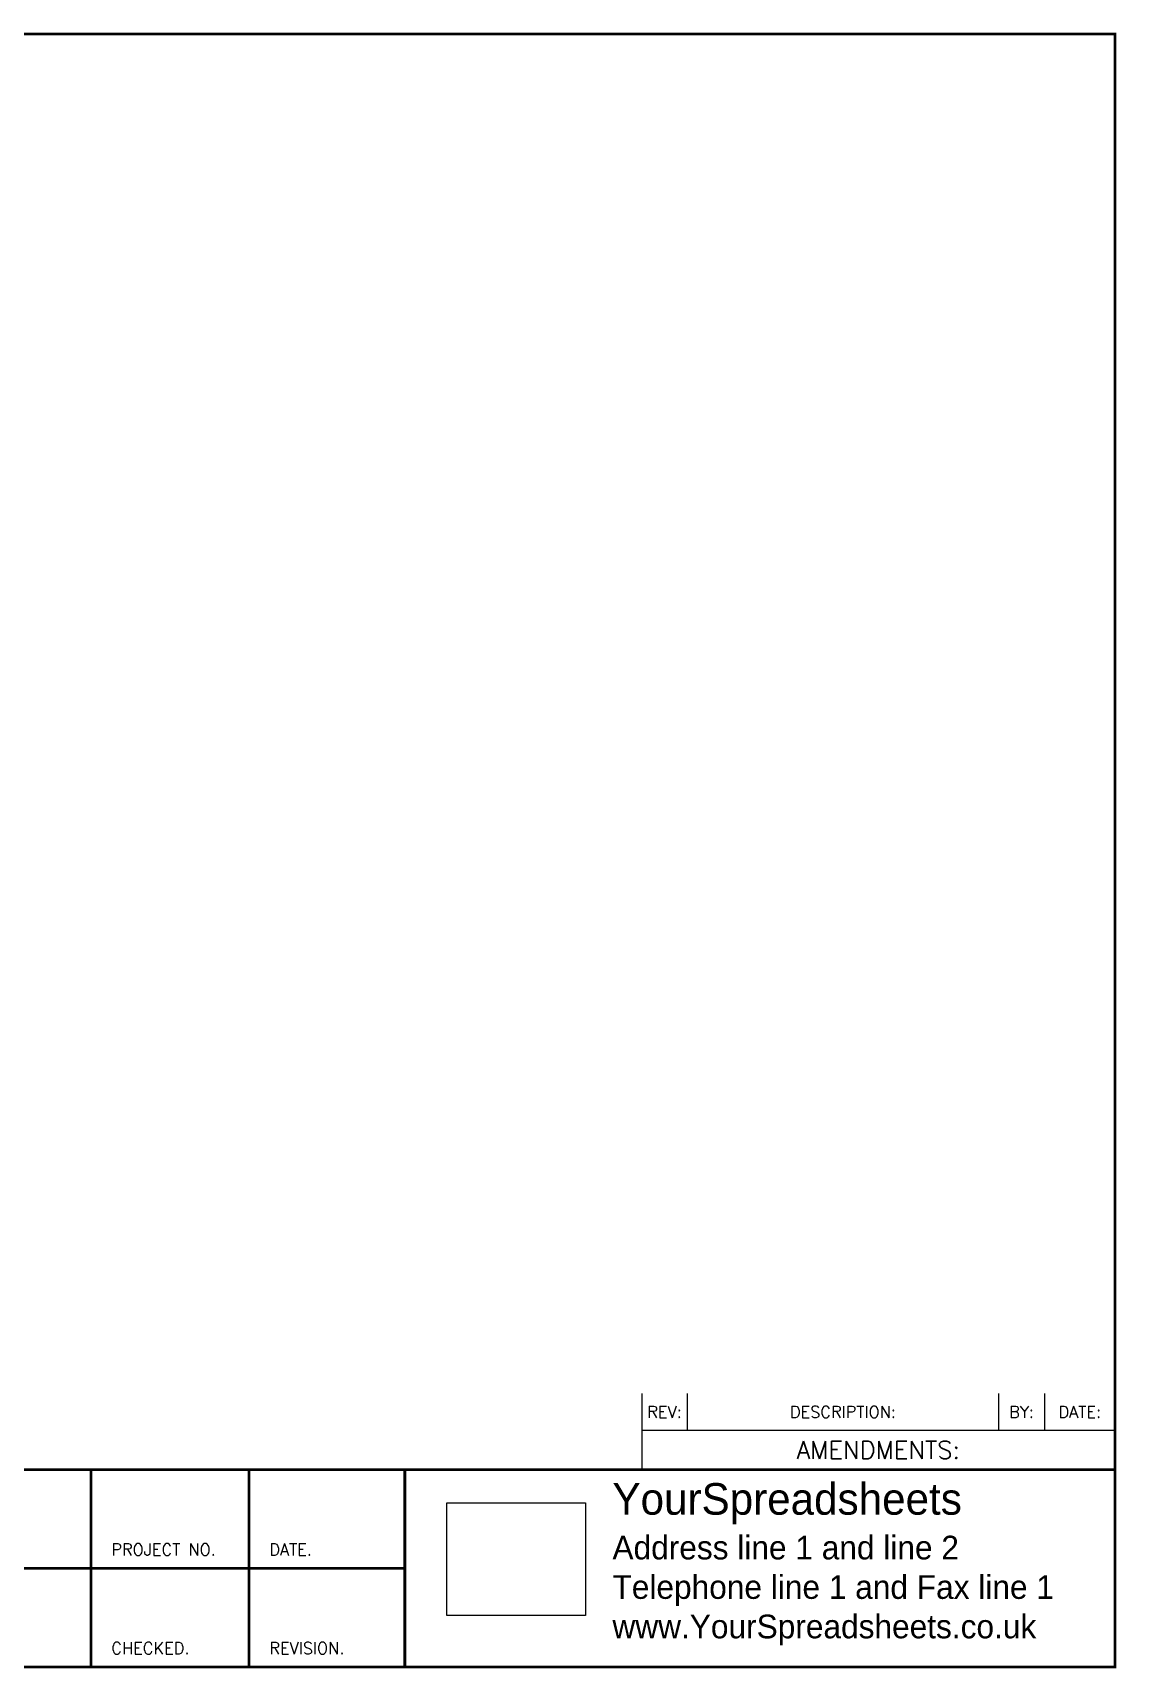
# Paper-space layout 'Layout1-A horizontal' of a CAD drawing. Header units: millimetres. Extents: x 0 to 267, y 0 to 194.
# Drawn here: x 138.3 to 266.8, y -0.1 to 193.8 of the extents above; entities that cross this region are included whole.
import ezdxf
from ezdxf.enums import TextEntityAlignment as Align

# ---------------------------------------------------------------- set-up
doc = ezdxf.new("R2010")
doc.units = ezdxf.units.MM
doc.header["$LTSCALE"] = 25.4
doc.header["$XCLIPFRAME"] = 0
for name, color, linetype in [('YS-TEXT-LARGE', 250, 'Continuous'), ('YS-TEXT-MEDIUM', 6, 'Continuous'), ('YS-TITLEBLOCK-BORDERS', 154, 'Continuous'), ('YS-TITLEBLOCK-TEXT-NONEDITABLE', 154, 'Continuous')]:
    doc.layers.add(name, color=color, linetype=linetype)
doc.styles.add('ROMANS', font='romans.shx')
doc.styles.add('YS TEXT', font='')
doc.styles.get('YS TEXT').set_extended_font_data('Century Gothic')
picture_1 = doc.add_image_def('image1.jpg', size_in_pixel=(739, 600))

# ---------------------------------------------------------------- blocks, each defined once
blk = doc.blocks.new('A Horizontal')
at = {"layer": 'YS-TITLEBLOCK-BORDERS', "linetype": 'Continuous'}
blk.add_line((3.8565006019e-06, 11.69262042556644), (182.365137972659, 11.69262042556644), dxfattribs=at)
at = {"layer": 'YS-TITLEBLOCK-BORDERS', "linetype": 'Continuous', "const_width": 0.3273933719158604}
blk.add_lwpolyline([(266.5917659254054, 193.5775522798749), (266.5917659254054, -5.64e-14), (1.67e-14, 0), (3.0074150214e-05, 193.5775522798749)], close=True, dxfattribs=at)
at = {"layer": 'YS-TITLEBLOCK-BORDERS'}
for points in [[(210.4670617986216, 32.39474405388149), (210.4670617986216, 28.06228902135946), (266.5917659254109, 28.06228902135946)], [(215.8578940184864, 32.39474405388146), (215.8578940184863, 28.06228902135946)], [(252.7926978645632, 32.39474405388149), (252.7926978645635, 28.06228902135946)], [(258.2472344746452, 32.39474405388149), (258.247234474645, 28.06228902135946)], [(210.4670617986216, 28.06228902135946), (210.4670617986216, 23.38524085113288)]]:
    blk.add_lwpolyline(points, dxfattribs=at)
at = {"layer": 'YS-TITLEBLOCK-BORDERS', "linetype": 'Continuous', "const_width": 0.3273933719158604}
for points in [[(3.8565006019e-06, 23.38524085113288), (266.5917659254054, 23.38524085113288)], [(145.128645683459, 0), (145.128645683459, 23.38524085113288)], [(163.8712771937096, 0), (163.8712771937096, 23.38524085113294)], [(182.365137972659, 23.38524085113288), (182.365137972659, -3.67e-14)], [(3.8565006019e-06, 11.69262042556644), (182.365137972659, 11.69262042556644)]]:
    blk.add_lwpolyline(points, dxfattribs=at)
at = {"layer": 'YS-TEXT-LARGE', "linetype": 'Continuous', "insert": (206.9928798509866, 21.78810847143277), "char_height": 5.051212023844703, "attachment_point": 1, "style": 'YS TEXT'}
blk.add_mtext('{\\H0.74074x;YourSpreadsheets\\P\\pxsm1;\\H0.75001x;Address line 1 and line 2\\PTelephone line 1 and Fax line 1\\P\\ps*;www.YourSpreadsheets.co.uk\\H1x; }', dxfattribs=at)
at = {"layer": 'YS-TEXT-MEDIUM', "style": 'YS TEXT'}
for tag, p in [('site-single-line', (12.14325476525712, 16.14719626610807)), ('title-single-line', (12.14325476525712, 4.454575840541626))]:
    blk.add_attdef(tag, p, '', height=3.273933719158604, dxfattribs=at)
for tag, p in [('drawing_number', (126.2959667896958, 17.53893063834966)), ('project_number', (154.4999614385843, 17.53893063834966)), ('date', (173.1182075831843, 17.53893063834966)), ('scale', (116.9294380328245, 5.84631021278322)), ('drawn', (135.7621169265877, 5.84631021278322)), ('checked', (154.4999614385843, 5.84631021278322)), ('revision', (173.1182075831843, 5.84631021278322))]:
    blk.add_attdef(tag, text='', height=2.572376493624617, dxfattribs=at).set_placement(p, align=Align.CENTER)
at = {"layer": 'YS-TITLEBLOCK-TEXT-NONEDITABLE', "linetype": 'Continuous', "width": 21.1469552624039, "style": 'ROMANS'}
for s, insert, char_height, attachment_point in [('REV:', (213.162477908554, 30.22851653762048), 1.403114451067973, 5), ('DESCRIPTION:', (234.3252959415247, 30.22851653762048), 1.403114451067973, 5), ('BY:', (255.5199661696042, 30.22851653762048), 1.403114451067973, 5), ('DATE:', (262.4195002000251, 30.22851653762048), 1.403114451067973, 5), ('AMENDMENTS:', (238.5294138620134, 25.72376493624617), 2.104671676601959, 5), ('PROJECT NO.', (147.5543299982498, 14.61163303766871), 1.403114451067973, 1), ('DATE.', (166.2969615085003, 14.61163303766876), 1.403114451067973, 1), ('CHECKED.', (147.5543299982498, 2.919012612102297), 1.403114451067973, 1), ('REVISION.', (166.2969615085003, 2.919012612102297), 1.403114451067973, 1)]:
    blk.add_mtext(s, dxfattribs=dict(at, insert=insert, char_height=char_height, attachment_point=attachment_point))
image = blk.add_image(picture_1, insert=(187.3348213242726, 6.092313357573791), size_in_units=(16.447941864499114, 13.35421531623744))
image.set_boundary_path([(-0.5, -0.5), (738.4999999999999, 599.5)])
image.dxf.clipping = 0

psp = doc.layouts.new('Layout1-A horizontal')

# ---------------------------------------------------------------- block references
psp.add_blockref('A Horizontal', (0.0280040642328974, 0.017502312718932))

doc.saveas('drawing.dxf')
